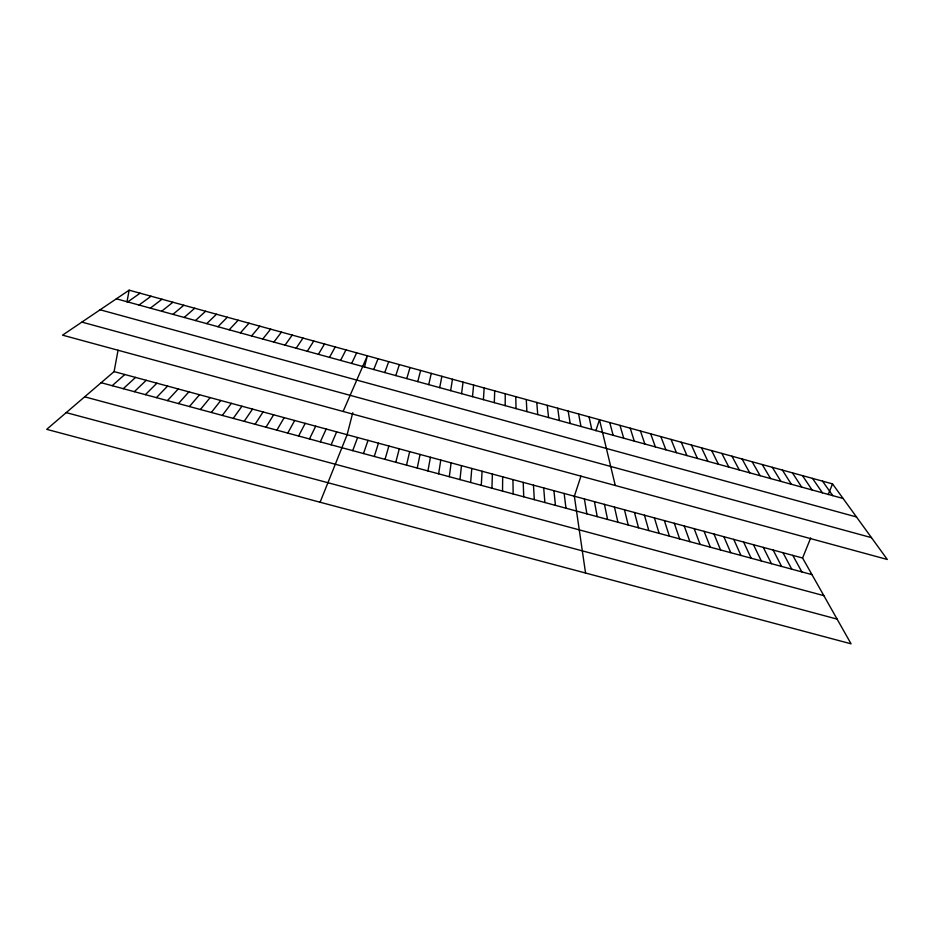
<?xml version="1.0" encoding="UTF-8"?>
<svg xmlns="http://www.w3.org/2000/svg" width="934" height="934" viewBox="0 0 934 934"><rect width="100%" height="100%" fill="white"/><g stroke="black" fill="none" stroke-linecap="round" stroke-linejoin="round"><path stroke-width="1.4" d="M505.189 405.636L505.247 393.763M502.527 491.074L502.679 476.807M491.914 488.213L492.393 474.028M494.308 402.647L494.716 390.856M481.279 485.341L482.084 471.238M483.403 399.647L484.174 387.96M470.643 482.469L471.775 468.448M472.499 396.658L473.608 385.053M459.983 479.586L461.454 465.646M461.583 393.658L463.042 382.134M449.312 476.714L451.122 462.855M438.63 473.83L440.778 460.053M450.643 390.646L452.465 379.227M427.935 470.934L430.422 457.251M114.1 371.604L802.586 558.018L851.061 643.818L46.7 429.336L114.1 371.604L118.058 350.203M126.977 301.916L129.149 290.182L832.521 483.894L887.3 559.478L62.543 335.154L129.149 290.182M439.704 387.645L441.864 376.309M417.229 468.051L420.055 454.438M428.741 384.633L431.263 373.39M406.512 465.155L409.676 451.624M352.76 412.735L347.133 434.695L320.105 502.235M364.447 367.167L367.354 355.784L343.105 411.462M417.767 381.621L420.639 370.459M395.782 462.26L399.285 448.81M385.03 459.353L388.871 445.997M406.78 378.597L410.014 367.529M374.277 456.446L378.457 443.183M395.782 375.573L399.367 364.599M580.96 476.106L574.352 496.223L585.548 573.021M595.857 430.737L599.488 419.716L615.273 485.482M363.501 453.539L368.031 440.358M384.761 372.549L388.707 361.668M352.725 450.632L357.594 437.532M373.74 369.514L378.036 358.726M802.586 558.018L810.689 537.961M828.213 494.576L832.521 483.894M331.115 444.794L336.672 431.858M320.292 441.875L326.199 429.021M351.651 363.454L356.66 352.842M309.458 438.957L315.704 426.184M340.583 360.407L345.954 349.888M298.611 436.026L305.208 423.347M287.754 433.096L294.689 420.498M329.492 357.36L335.236 346.946M276.884 430.154L284.17 417.65M318.401 354.313L324.507 343.981M265.992 427.223L273.627 414.789M307.298 351.266L313.766 341.027M255.099 424.269L263.084 411.941M296.171 348.207L303.001 338.061M244.183 421.327L252.519 409.08M285.045 345.148L292.237 335.096M233.255 418.385L241.941 406.22M222.315 415.432L231.363 403.348M273.895 342.089L281.449 332.13M211.364 412.466L220.763 400.476M262.734 339.019L270.662 329.153M200.401 409.512L210.15 397.604M251.55 335.948L259.85 326.176M189.427 406.547L199.526 394.732M178.429 403.581L188.89 391.848M240.365 332.878L249.028 323.199M167.431 400.604L178.242 388.964M229.157 329.795L238.193 320.21M156.41 397.639L167.583 386.081M217.949 326.713L227.347 317.221M145.377 394.662L156.912 383.185M206.718 323.631L216.49 314.233M134.344 391.673L146.229 380.301M123.288 388.684L135.535 377.406M195.475 320.537L205.62 311.244M112.208 385.695L124.817 374.499M184.208 317.443L194.727 308.243M172.942 314.349L183.835 305.243M161.652 311.244L172.918 302.242M150.351 308.138L162.002 299.23M139.038 305.033L151.063 296.218M127.713 301.927L140.112 293.194M66.209 412.618L837.097 619.102M101.129 382.707L811.961 574.62M84.644 396.822L823.846 595.647M81.877 322.102L871.48 537.645M116.376 298.81L843.087 498.476M100.113 309.784L856.49 516.969M822.515 481.138L832.766 495.639M812.498 478.383L822.422 492.802M802.469 475.616L812.078 489.953M792.429 472.861L801.711 487.104M782.377 470.082L791.343 484.256M772.313 467.315L780.952 481.407M762.237 464.537L770.562 478.547M752.15 461.758L760.148 475.686M742.063 458.979L749.722 472.826M792.791 555.368L801.862 571.888M731.952 456.201L739.296 469.954M782.972 552.706L791.74 569.156M773.154 550.044L781.606 566.424M721.83 453.41L728.847 467.082M763.311 547.382L771.461 563.681M711.696 450.62L718.386 464.21M753.469 544.72L761.303 560.937M701.551 447.83L707.914 461.338M743.616 542.047L751.146 558.193M691.405 445.028L697.429 458.454M733.739 539.373L740.966 555.45M723.862 536.7L730.773 552.694M681.236 442.226L686.934 455.57M713.973 534.026L720.569 549.939M671.056 439.424L676.426 452.686M704.073 531.341L710.354 547.184M660.863 436.622L665.907 449.791M694.16 528.656L700.138 544.429M684.237 525.97L689.899 541.662M650.671 433.808L655.376 446.896M674.301 523.285L679.648 538.895M640.455 430.994L644.834 444M664.354 520.588L669.386 536.128M630.228 428.181L634.268 441.105M654.407 517.891L659.112 533.349M619.989 425.367L623.702 438.198M644.437 515.194L648.838 530.57M634.455 512.497L638.541 527.792M609.75 422.542L613.124 435.291M624.472 509.789L628.232 525.013M614.467 507.08L617.911 522.223M589.062 416.844L591.759 429.418M604.45 504.372L607.579 519.432M578.625 413.972L580.983 426.464M594.433 501.651L597.235 516.642M584.392 498.943L586.879 513.852M568.187 411.1L570.195 423.499M557.726 408.216L559.396 420.522M564.148 493.456L565.981 508.201M547.254 405.333L548.573 417.556M553.932 490.689L555.438 505.364M536.77 402.449L537.75 414.579M543.705 487.922L544.884 502.515M533.466 485.143L534.318 499.655M526.274 399.554L526.904 411.602M523.215 482.376L523.729 496.795M515.766 396.658L516.047 408.625M512.953 479.597L513.14 493.934"/></g></svg>
